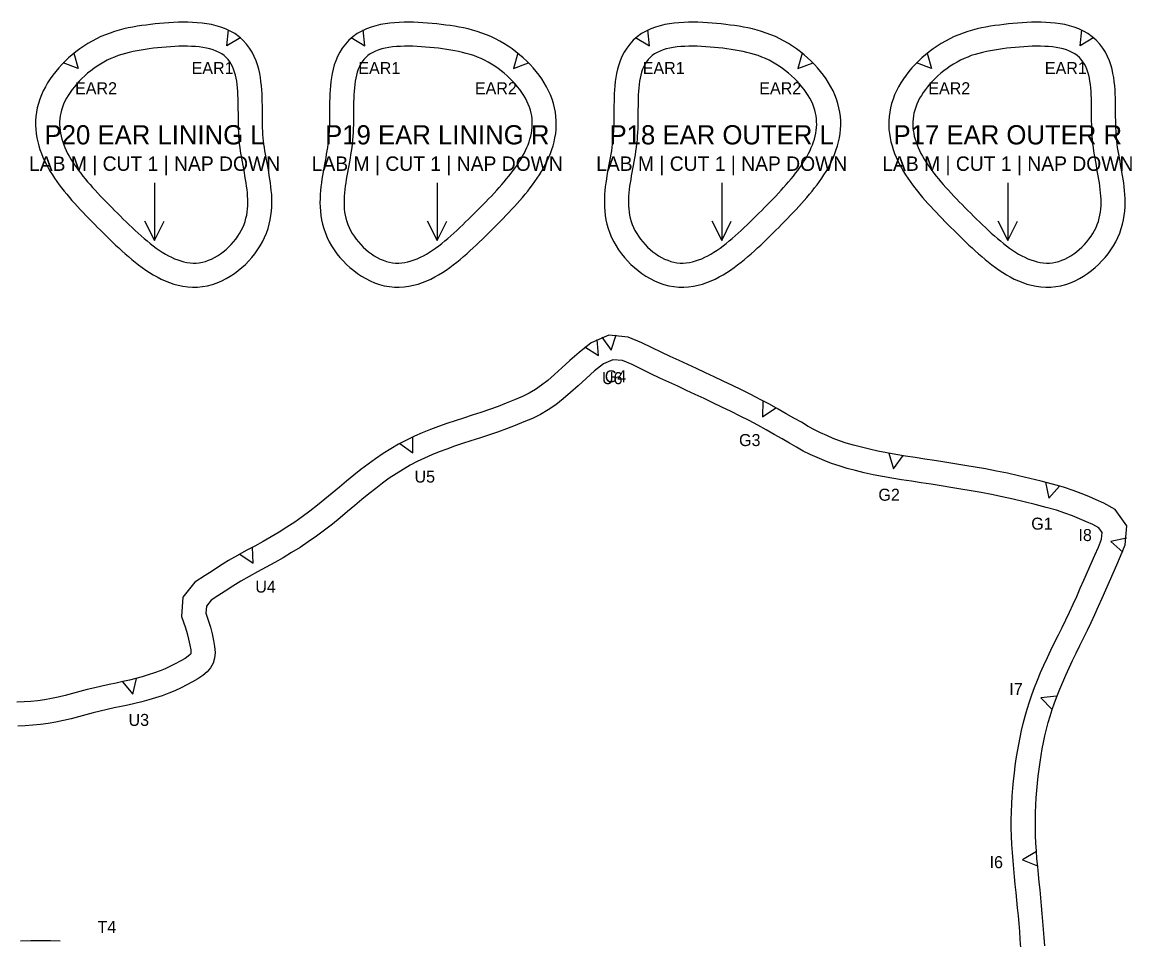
# Model space of a CAD drawing. Header units: millimetres. Extents: x 10 to 1500, y 0 to 660.
# Drawn here: x 940.2 to 1171, y 267.5 to 458.6 of the extents above; entities that cross this region are included whole.
import ezdxf
from ezdxf.enums import TextEntityAlignment as Align

# ---------------------------------------------------------------- set-up
doc = ezdxf.new("R2010")
doc.units = ezdxf.units.MM
for name, color, linetype in [('CUT', 1, 'Continuous'), ('LABEL', 7, 'Continuous'), ('NOTCH', 3, 'Continuous'), ('STITCH_REF', 8, 'Continuous')]:
    doc.layers.add(name, color=color, linetype=linetype)

msp = doc.modelspace()

# ---------------------------------------------------------------- linework, layer by layer
at = {"layer": 'CUT'}
for points in [[(984.41, 456.25), (983.46, 456.79), (982.5, 457.24), (981.52, 457.6), (980.55, 457.89), (979.57, 458.12), (978.6, 458.3), (977.61, 458.43), (976.63, 458.53), (975.65, 458.59), (974.66, 458.62), (973.67, 458.63), (972.69, 458.61), (971.7, 458.58), (970.73, 458.52), (969.76, 458.45), (968.79, 458.36), (967.85, 458.27), (966.91, 458.16), (965.99, 458.04), (965.07, 457.92), (964.14, 457.77), (963.2, 457.61), (962.27, 457.43), (961.33, 457.22), (960.38, 456.97), (959.43, 456.7), (958.48, 456.38), (957.53, 456.02), (956.58, 455.62), (955.65, 455.18), (954.75, 454.7), (953.87, 454.19), (953.01, 453.64), (952.18, 453.07), (951.38, 452.47), (950.61, 451.84), (949.86, 451.19), (949.14, 450.52), (948.45, 449.82), (947.79, 449.1), (947.17, 448.36), (946.57, 447.6), (946.02, 446.82), (945.5, 446.02), (945.02, 445.2), (944.58, 444.35), (944.19, 443.49), (943.86, 442.61), (943.57, 441.71), (943.34, 440.82), (943.17, 439.91), (943.05, 439.01), (942.99, 438.11), (942.98, 437.21), (943.02, 436.33), (943.11, 435.46), (943.25, 434.6), (943.43, 433.75), (943.65, 432.92), (943.9, 432.11), (944.19, 431.32), (944.51, 430.54), (944.85, 429.78), (945.23, 429.03), (945.62, 428.3), (946.04, 427.58), (946.48, 426.87), (946.94, 426.18), (947.41, 425.49), (947.9, 424.81), (948.41, 424.14), (948.93, 423.48), (949.46, 422.83), (950.01, 422.18), (950.56, 421.54), (951.13, 420.9), (951.7, 420.27), (952.28, 419.64), (952.87, 419.02), (953.47, 418.4), (954.07, 417.78), (954.67, 417.16), (955.28, 416.55), (955.89, 415.94), (956.5, 415.33), (957.11, 414.73), (957.73, 414.12), (958.35, 413.5), (958.99, 412.89), (959.63, 412.27), (960.29, 411.66), (960.95, 411.05), (961.62, 410.44), (962.31, 409.85), (963, 409.26), (963.71, 408.69), (964.43, 408.13), (965.16, 407.59), (965.91, 407.06), (966.67, 406.56), (967.46, 406.08), (968.26, 405.63), (969.09, 405.2), (969.95, 404.82), (970.83, 404.47), (971.73, 404.16), (972.67, 403.91), (973.64, 403.71), (974.63, 403.57), (975.64, 403.51), (976.67, 403.53), (977.72, 403.63), (978.76, 403.81), (979.79, 404.08), (980.77, 404.42), (981.72, 404.82), (982.63, 405.28), (983.5, 405.79), (984.34, 406.34), (985.14, 406.94), (985.9, 407.57), (986.63, 408.24), (987.32, 408.95), (987.98, 409.69), (988.6, 410.46), (989.18, 411.26), (989.71, 412.09), (990.2, 412.96), (990.64, 413.85), (991.03, 414.76), (991.35, 415.68), (991.61, 416.6), (991.81, 417.52), (991.96, 418.43), (992.07, 419.32), (992.13, 420.21), (992.15, 421.08), (992.14, 421.93), (992.1, 422.77), (992.03, 423.59), (991.95, 424.4), (991.85, 425.2), (991.73, 425.98), (991.61, 426.75), (991.48, 427.51), (991.34, 428.26), (991.21, 428.99), (991.08, 429.72), (990.94, 430.44), (990.82, 431.15), (990.7, 431.86), (990.59, 432.55), (990.5, 433.23), (990.41, 433.91), (990.34, 434.58), (990.29, 435.26), (990.25, 435.96), (990.22, 436.67), (990.2, 437.41), (990.18, 438.16), (990.17, 438.92), (990.17, 439.7), (990.16, 440.49), (990.16, 441.29), (990.14, 442.1), (990.12, 442.92), (990.09, 443.75), (990.04, 444.58), (989.98, 445.42), (989.88, 446.27), (989.77, 447.12), (989.61, 447.98), (989.41, 448.86), (989.17, 449.74), (988.86, 450.62), (988.49, 451.51), (988.04, 452.39), (987.49, 453.25), (986.86, 454.09), (986.13, 454.88), (985.31, 455.6), (984.41, 456.25)], [(1009.88, 456.25), (1008.98, 455.6), (1008.16, 454.88), (1007.43, 454.09), (1006.8, 453.25), (1006.26, 452.39), (1005.81, 451.51), (1005.43, 450.62), (1005.13, 449.74), (1004.88, 448.86), (1004.68, 447.98), (1004.53, 447.12), (1004.41, 446.27), (1004.32, 445.42), (1004.25, 444.58), (1004.2, 443.75), (1004.17, 442.92), (1004.15, 442.1), (1004.14, 441.29), (1004.13, 440.49), (1004.13, 439.7), (1004.12, 438.92), (1004.11, 438.16), (1004.1, 437.41), (1004.08, 436.67), (1004.05, 435.96), (1004, 435.26), (1003.95, 434.58), (1003.88, 433.91), (1003.8, 433.23), (1003.7, 432.55), (1003.59, 431.86), (1003.47, 431.15), (1003.35, 430.44), (1003.22, 429.72), (1003.09, 429), (1002.95, 428.26), (1002.82, 427.51), (1002.69, 426.75), (1002.56, 425.98), (1002.45, 425.2), (1002.35, 424.4), (1002.26, 423.59), (1002.2, 422.77), (1002.16, 421.93), (1002.15, 421.08), (1002.17, 420.21), (1002.23, 419.32), (1002.33, 418.43), (1002.48, 417.52), (1002.69, 416.6), (1002.95, 415.68), (1003.27, 414.76), (1003.65, 413.85), (1004.09, 412.96), (1004.58, 412.09), (1005.12, 411.26), (1005.69, 410.46), (1006.31, 409.69), (1006.97, 408.95), (1007.66, 408.24), (1008.39, 407.57), (1009.16, 406.94), (1009.96, 406.34), (1010.79, 405.79), (1011.67, 405.28), (1012.57, 404.82), (1013.52, 404.42), (1014.51, 404.08), (1015.53, 403.81), (1016.58, 403.63), (1017.62, 403.53), (1018.65, 403.51), (1019.67, 403.57), (1020.66, 403.71), (1021.62, 403.91), (1022.56, 404.16), (1023.47, 404.47), (1024.35, 404.82), (1025.2, 405.2), (1026.03, 405.63), (1026.84, 406.08), (1027.62, 406.56), (1028.39, 407.06), (1029.14, 407.59), (1029.87, 408.13), (1030.59, 408.69), (1031.29, 409.26), (1031.99, 409.85), (1032.67, 410.44), (1033.34, 411.05), (1034.01, 411.66), (1034.66, 412.27), (1035.3, 412.89), (1035.94, 413.5), (1036.57, 414.12), (1037.19, 414.73), (1037.8, 415.33), (1038.41, 415.94), (1039.02, 416.55), (1039.62, 417.16), (1040.23, 417.78), (1040.83, 418.4), (1041.42, 419.02), (1042.01, 419.64), (1042.59, 420.27), (1043.17, 420.9), (1043.73, 421.54), (1044.29, 422.18), (1044.83, 422.83), (1045.36, 423.48), (1045.88, 424.14), (1046.39, 424.81), (1046.88, 425.49), (1047.36, 426.18), (1047.81, 426.87), (1048.25, 427.58), (1048.67, 428.3), (1049.07, 429.03), (1049.44, 429.78), (1049.79, 430.54), (1050.1, 431.32), (1050.39, 432.11), (1050.65, 432.92), (1050.87, 433.75), (1051.04, 434.6), (1051.18, 435.46), (1051.27, 436.33), (1051.31, 437.21), (1051.3, 438.11), (1051.24, 439.01), (1051.13, 439.91), (1050.95, 440.82), (1050.72, 441.71), (1050.44, 442.61), (1050.1, 443.49), (1049.71, 444.35), (1049.27, 445.2), (1048.79, 446.02), (1048.28, 446.82), (1047.72, 447.6), (1047.13, 448.36), (1046.5, 449.1), (1045.85, 449.82), (1045.16, 450.52), (1044.44, 451.19), (1043.69, 451.84), (1042.91, 452.47), (1042.11, 453.07), (1041.28, 453.64), (1040.42, 454.19), (1039.54, 454.7), (1038.64, 455.18), (1037.71, 455.62), (1036.77, 456.02), (1035.82, 456.38), (1034.86, 456.7), (1033.91, 456.97), (1032.97, 457.22), (1032.03, 457.43), (1031.09, 457.61), (1030.16, 457.77), (1029.23, 457.92), (1028.3, 458.04), (1027.38, 458.16), (1026.45, 458.27), (1025.5, 458.36), (1024.54, 458.45), (1023.57, 458.52), (1022.59, 458.58), (1021.61, 458.61), (1020.62, 458.63), (1019.63, 458.62), (1018.65, 458.59), (1017.66, 458.53), (1016.68, 458.43), (1015.7, 458.3), (1014.72, 458.12), (1013.74, 457.89), (1012.77, 457.6), (1011.8, 457.24), (1010.83, 456.79), (1009.88, 456.25)], [(1069.05, 456.25), (1068.15, 455.6), (1067.33, 454.88), (1066.6, 454.09), (1065.97, 453.25), (1065.43, 452.39), (1064.97, 451.51), (1064.6, 450.62), (1064.29, 449.74), (1064.05, 448.86), (1063.85, 447.98), (1063.7, 447.12), (1063.58, 446.27), (1063.49, 445.42), (1063.42, 444.58), (1063.37, 443.75), (1063.34, 442.92), (1063.32, 442.1), (1063.31, 441.29), (1063.3, 440.49), (1063.29, 439.7), (1063.29, 438.92), (1063.28, 438.16), (1063.26, 437.41), (1063.24, 436.67), (1063.21, 435.96), (1063.17, 435.26), (1063.12, 434.58), (1063.05, 433.91), (1062.96, 433.23), (1062.87, 432.55), (1062.76, 431.86), (1062.64, 431.15), (1062.52, 430.44), (1062.39, 429.72), (1062.25, 429), (1062.12, 428.26), (1061.98, 427.51), (1061.85, 426.75), (1061.73, 425.98), (1061.62, 425.2), (1061.51, 424.4), (1061.43, 423.59), (1061.37, 422.77), (1061.33, 421.93), (1061.31, 421.08), (1061.34, 420.21), (1061.4, 419.32), (1061.5, 418.43), (1061.65, 417.52), (1061.85, 416.6), (1062.11, 415.68), (1062.43, 414.76), (1062.82, 413.85), (1063.26, 412.96), (1063.75, 412.09), (1064.28, 411.26), (1064.86, 410.46), (1065.48, 409.69), (1066.14, 408.95), (1066.83, 408.24), (1067.56, 407.57), (1068.33, 406.94), (1069.13, 406.34), (1069.96, 405.79), (1070.83, 405.28), (1071.74, 404.82), (1072.69, 404.42), (1073.68, 404.08), (1074.7, 403.81), (1075.74, 403.63), (1076.79, 403.53), (1077.82, 403.51), (1078.83, 403.57), (1079.83, 403.71), (1080.79, 403.91), (1081.73, 404.16), (1082.64, 404.47), (1083.51, 404.82), (1084.37, 405.2), (1085.2, 405.63), (1086, 406.08), (1086.79, 406.56), (1087.55, 407.06), (1088.3, 407.59), (1089.04, 408.13), (1089.75, 408.69), (1090.46, 409.26), (1091.15, 409.85), (1091.84, 410.44), (1092.51, 411.05), (1093.17, 411.66), (1093.83, 412.27), (1094.47, 412.89), (1095.11, 413.5), (1095.73, 414.12), (1096.35, 414.73), (1096.96, 415.33), (1097.58, 415.94), (1098.18, 416.55), (1098.79, 417.16), (1099.4, 417.78), (1099.99, 418.4), (1100.59, 419.02), (1101.18, 419.64), (1101.76, 420.27), (1102.33, 420.9), (1102.9, 421.54), (1103.45, 422.18), (1104, 422.83), (1104.53, 423.48), (1105.05, 424.14), (1105.56, 424.81), (1106.05, 425.49), (1106.52, 426.18), (1106.98, 426.87), (1107.42, 427.58), (1107.84, 428.3), (1108.23, 429.03), (1108.61, 429.78), (1108.95, 430.54), (1109.27, 431.32), (1109.56, 432.11), (1109.81, 432.92), (1110.03, 433.75), (1110.21, 434.6), (1110.35, 435.46), (1110.44, 436.33), (1110.48, 437.21), (1110.47, 438.11), (1110.41, 439.01), (1110.29, 439.91), (1110.12, 440.82), (1109.89, 441.71), (1109.61, 442.61), (1109.27, 443.49), (1108.88, 444.35), (1108.44, 445.2), (1107.96, 446.02), (1107.44, 446.82), (1106.89, 447.6), (1106.29, 448.36), (1105.67, 449.1), (1105.01, 449.82), (1104.32, 450.52), (1103.6, 451.19), (1102.86, 451.84), (1102.08, 452.47), (1101.28, 453.07), (1100.45, 453.64), (1099.59, 454.19), (1098.71, 454.7), (1097.81, 455.18), (1096.88, 455.62), (1095.93, 456.02), (1094.98, 456.38), (1094.03, 456.7), (1093.08, 456.97), (1092.14, 457.22), (1091.19, 457.43), (1090.26, 457.61), (1089.32, 457.77), (1088.4, 457.92), (1087.47, 458.04), (1086.55, 458.16), (1085.61, 458.27), (1084.67, 458.36), (1083.71, 458.45), (1082.74, 458.52), (1081.76, 458.58), (1080.77, 458.61), (1079.79, 458.63), (1078.8, 458.62), (1077.81, 458.59), (1076.83, 458.53), (1075.85, 458.43), (1074.87, 458.3), (1073.89, 458.12), (1072.91, 457.89), (1071.94, 457.6), (1070.96, 457.24), (1070, 456.79), (1069.05, 456.25)], [(1161.91, 456.25), (1160.96, 456.79), (1160, 457.24), (1159.02, 457.6), (1158.05, 457.89), (1157.07, 458.12), (1156.1, 458.3), (1155.11, 458.43), (1154.13, 458.53), (1153.15, 458.59), (1152.16, 458.62), (1151.17, 458.63), (1150.19, 458.61), (1149.2, 458.58), (1148.23, 458.52), (1147.26, 458.45), (1146.29, 458.36), (1145.35, 458.27), (1144.41, 458.16), (1143.49, 458.04), (1142.57, 457.92), (1141.64, 457.77), (1140.7, 457.61), (1139.77, 457.43), (1138.83, 457.22), (1137.88, 456.97), (1136.93, 456.7), (1135.98, 456.38), (1135.03, 456.02), (1134.08, 455.62), (1133.15, 455.18), (1132.25, 454.7), (1131.37, 454.19), (1130.51, 453.64), (1129.68, 453.07), (1128.88, 452.47), (1128.11, 451.84), (1127.36, 451.19), (1126.64, 450.52), (1125.95, 449.82), (1125.29, 449.1), (1124.67, 448.36), (1124.07, 447.6), (1123.52, 446.82), (1123, 446.02), (1122.52, 445.2), (1122.08, 444.35), (1121.69, 443.49), (1121.36, 442.61), (1121.07, 441.71), (1120.84, 440.82), (1120.67, 439.91), (1120.55, 439.01), (1120.49, 438.11), (1120.48, 437.21), (1120.52, 436.33), (1120.61, 435.46), (1120.75, 434.6), (1120.93, 433.75), (1121.15, 432.92), (1121.4, 432.11), (1121.69, 431.32), (1122.01, 430.54), (1122.35, 429.78), (1122.73, 429.03), (1123.12, 428.3), (1123.54, 427.58), (1123.98, 426.87), (1124.44, 426.18), (1124.91, 425.49), (1125.4, 424.81), (1125.91, 424.14), (1126.43, 423.48), (1126.96, 422.83), (1127.51, 422.18), (1128.06, 421.54), (1128.63, 420.9), (1129.2, 420.27), (1129.78, 419.64), (1130.37, 419.02), (1130.97, 418.4), (1131.57, 417.78), (1132.17, 417.16), (1132.78, 416.55), (1133.39, 415.94), (1134, 415.33), (1134.61, 414.73), (1135.23, 414.12), (1135.85, 413.5), (1136.49, 412.89), (1137.13, 412.27), (1137.79, 411.66), (1138.45, 411.05), (1139.12, 410.44), (1139.81, 409.85), (1140.5, 409.26), (1141.21, 408.69), (1141.93, 408.13), (1142.66, 407.59), (1143.41, 407.06), (1144.17, 406.56), (1144.96, 406.08), (1145.76, 405.63), (1146.59, 405.2), (1147.45, 404.82), (1148.33, 404.47), (1149.23, 404.16), (1150.17, 403.91), (1151.14, 403.71), (1152.13, 403.57), (1153.14, 403.51), (1154.17, 403.53), (1155.22, 403.63), (1156.26, 403.81), (1157.29, 404.08), (1158.27, 404.42), (1159.22, 404.82), (1160.13, 405.28), (1161, 405.79), (1161.84, 406.34), (1162.64, 406.94), (1163.4, 407.57), (1164.13, 408.24), (1164.82, 408.95), (1165.48, 409.69), (1166.1, 410.46), (1166.68, 411.26), (1167.21, 412.09), (1167.7, 412.96), (1168.14, 413.85), (1168.53, 414.76), (1168.85, 415.68), (1169.11, 416.6), (1169.31, 417.52), (1169.46, 418.43), (1169.57, 419.32), (1169.63, 420.21), (1169.65, 421.08), (1169.64, 421.93), (1169.6, 422.77), (1169.53, 423.59), (1169.45, 424.4), (1169.35, 425.2), (1169.23, 425.98), (1169.11, 426.75), (1168.98, 427.51), (1168.84, 428.26), (1168.71, 428.99), (1168.58, 429.72), (1168.44, 430.44), (1168.32, 431.15), (1168.2, 431.86), (1168.09, 432.55), (1168, 433.23), (1167.91, 433.91), (1167.84, 434.58), (1167.79, 435.26), (1167.75, 435.96), (1167.72, 436.67), (1167.7, 437.41), (1167.68, 438.16), (1167.67, 438.92), (1167.67, 439.7), (1167.66, 440.49), (1167.66, 441.29), (1167.64, 442.1), (1167.62, 442.92), (1167.59, 443.75), (1167.54, 444.58), (1167.48, 445.42), (1167.38, 446.27), (1167.27, 447.12), (1167.11, 447.98), (1166.92, 448.86), (1166.67, 449.74), (1166.36, 450.62), (1165.99, 451.51), (1165.54, 452.39), (1164.99, 453.25), (1164.36, 454.09), (1163.63, 454.88), (1162.81, 455.6), (1161.91, 456.25)]]:
    msp.add_lwpolyline(points, close=True, dxfattribs=at)
msp.add_lwpolyline([(1152.96, 266.5), (1152.83, 268.17), (1152.69, 269.85), (1152.55, 271.51), (1152.41, 273.17), (1152.26, 274.81), (1152.11, 276.45), (1151.94, 278.09), (1151.78, 279.71), (1151.61, 281.33), (1151.45, 282.96), (1151.31, 284.58), (1151.19, 286.21), (1151.08, 287.82), (1151.01, 289.43), (1150.97, 291.02), (1150.97, 292.61), (1151, 294.18), (1151.06, 295.75), (1151.15, 297.29), (1151.27, 298.81), (1151.41, 300.31), (1151.58, 301.78), (1151.76, 303.23), (1151.96, 304.65), (1152.18, 306.05), (1152.42, 307.44), (1152.68, 308.8), (1152.97, 310.16), (1153.3, 311.52), (1153.66, 312.9), (1154.05, 314.27), (1154.48, 315.65), (1154.96, 317.03), (1155.48, 318.45), (1156.05, 319.88), (1156.66, 321.34), (1157.31, 322.81), (1158, 324.32), (1158.72, 325.84), (1159.47, 327.37), (1160.23, 328.93), (1161.01, 330.51), (1161.8, 332.13), (1162.58, 333.77), (1163.36, 335.43), (1164.13, 337.12), (1164.89, 338.82), (1165.64, 340.54), (1166.4, 342.26), (1167.15, 343.98), (1167.91, 345.7), (1168.71, 347.52), (1169.63, 349.92), (1170.01, 353.88), (1167.55, 357.24), (1165.2, 358.56), (1163.59, 359.29), (1162.08, 359.93), (1160.51, 360.56), (1158.81, 361.21), (1156.82, 361.87), (1154.54, 362.51), (1152.16, 363.12), (1149.79, 363.7), (1147.45, 364.26), (1145.14, 364.77), (1142.86, 365.25), (1140.62, 365.68), (1138.45, 366.06), (1136.33, 366.42), (1134.23, 366.78), (1132.12, 367.12), (1130.02, 367.44), (1127.97, 367.74), (1125.95, 368.06), (1123.94, 368.37), (1121.97, 368.7), (1120.06, 369.03), (1118.23, 369.39), (1116.48, 369.77), (1114.79, 370.18), (1113.16, 370.62), (1111.63, 371.07), (1110.23, 371.53), (1108.9, 372.04), (1107.56, 372.61), (1106.25, 373.21), (1105.02, 373.83), (1103.73, 374.54), (1102.29, 375.39), (1100.74, 376.27), (1099.14, 377.18), (1097.44, 378.15), (1095.63, 379.15), (1093.74, 380.16), (1091.81, 381.15), (1089.86, 382.12), (1087.94, 383.05), (1086.04, 383.95), (1084.17, 384.83), (1082.34, 385.69), (1080.51, 386.55), (1078.68, 387.41), (1076.84, 388.26), (1074.99, 389.11), (1073.14, 389.98), (1071.22, 390.91), (1069.11, 391.94), (1066.29, 393.11), (1062.27, 393.51), (1058.55, 391.89), (1056.06, 389.93), (1054.16, 388.24), (1052.48, 386.7), (1050.94, 385.31), (1049.54, 384.1), (1048.24, 383.09), (1046.95, 382.2), (1045.65, 381.43), (1044.26, 380.76), (1042.64, 380.07), (1040.91, 379.35), (1039.2, 378.69), (1037.44, 378.07), (1035.62, 377.46), (1033.8, 376.86), (1032, 376.28), (1030.24, 375.71), (1028.51, 375.13), (1026.81, 374.53), (1025.12, 373.89), (1023.44, 373.21), (1021.78, 372.48), (1020.12, 371.68), (1018.49, 370.82), (1016.87, 369.89), (1015.26, 368.9), (1013.67, 367.82), (1012.14, 366.7), (1010.66, 365.57), (1009.16, 364.38), (1007.67, 363.13), (1006.2, 361.89), (1004.71, 360.65), (1003.17, 359.39), (1001.62, 358.14), (1000.05, 356.92), (998.47, 355.75), (996.89, 354.63), (995.28, 353.57), (993.64, 352.54), (991.98, 351.54), (990.3, 350.57), (988.59, 349.64), (986.82, 348.69), (984.98, 347.7), (983.09, 346.63), (981.28, 345.49), (979.72, 344.44), (978.24, 343.52), (976.09, 342.13), (973.62, 339.03), (973.37, 334.97), (974.17, 332.61), (974.55, 331.45), (974.82, 330.28), (975.09, 329.04), (975.26, 328.08), (975.31, 327.52), (975.29, 327.28), (975.26, 327.21), (975.25, 327.19), (975.13, 327.05), (974.75, 326.73), (974.08, 326.27), (973.19, 325.76), (972.16, 325.21), (971.02, 324.64), (969.92, 324.1), (968.87, 323.66), (967.7, 323.24), (966.44, 322.82), (965.17, 322.43), (963.86, 322.08), (962.5, 321.74), (961.12, 321.43), (959.74, 321.14), (958.28, 320.84), (956.78, 320.5), (955.28, 320.15), (953.74, 319.77), (952.19, 319.37), (950.66, 318.96), (949.17, 318.57), (947.71, 318.21), (946.28, 317.91), (944.86, 317.66), (943.45, 317.47), (942.02, 317.33), (940.58, 317.25), (939.11, 317.19)], dxfattribs=at)
at = {"layer": 'LABEL'}
for points in [[(967.74, 425.2), (967.74, 413.2), (965.74, 417.2), (967.74, 413.2), (969.74, 417.2)], [(1026.55, 425.2), (1026.55, 413.2), (1024.55, 417.2), (1026.55, 413.2), (1028.55, 417.2)], [(1085.72, 425.2), (1085.72, 413.2), (1083.72, 417.2), (1085.72, 413.2), (1087.72, 417.2)], [(1145.24, 425.2), (1145.24, 413.2), (1143.24, 417.2), (1145.24, 413.2), (1147.24, 417.2)]]:
    msp.add_lwpolyline(points, dxfattribs=at)
at = {"layer": 'NOTCH'}
for points in [[(985.66, 455.43), (982.78, 453.72), (983.14, 457.05)], [(1008.63, 455.43), (1011.51, 453.72), (1011.15, 457.05)], [(1067.8, 455.43), (1070.68, 453.72), (1070.32, 457.05)], [(1163.16, 455.43), (1160.28, 453.72), (1160.64, 457.05)], [(950.97, 452.2), (951.87, 448.97), (948.75, 450.18)], [(1043.32, 452.2), (1042.42, 448.97), (1045.55, 450.18)], [(1102.49, 452.2), (1101.59, 448.97), (1104.72, 450.18)], [(1128.47, 452.2), (1129.37, 448.97), (1126.25, 450.18)], [(1057.25, 391.06), (1060.09, 389.28), (1059.82, 392.62)], [(1060.78, 393.1), (1062.75, 390.38), (1063.74, 393.58)], [(1094.31, 379.87), (1094.2, 376.52), (1096.95, 378.43)], [(1018.78, 371), (1021.48, 369), (1021.46, 372.36)], [(1120.49, 368.95), (1121.47, 365.74), (1123.45, 368.45)], [(1153.09, 362.9), (1153.76, 359.61), (1155.99, 362.12)], [(1169.94, 351.3), (1166.66, 350.58), (1169.2, 348.39)], [(985.49, 347.98), (988.23, 346.05), (988.14, 349.4)], [(961.04, 321.4), (963.19, 318.83), (963.96, 322.09)], [(1155.46, 318.44), (1152.13, 318.04), (1154.45, 315.62)], [(1151.19, 286.08), (1148.32, 284.33), (1151.43, 283.09)]]:
    msp.add_lwpolyline(points, dxfattribs=at)
at = {"layer": 'STITCH_REF'}
for points in [[(981.7, 452.04), (981.16, 452.35), (980.57, 452.62), (979.94, 452.86), (979.26, 453.06), (978.55, 453.22), (977.81, 453.36), (977.03, 453.47), (976.23, 453.54), (975.41, 453.6), (974.56, 453.62), (973.7, 453.63), (972.82, 453.61), (971.94, 453.58), (971.05, 453.53), (970.16, 453.46), (969.27, 453.39), (968.38, 453.3), (967.51, 453.2), (966.64, 453.09), (965.79, 452.97), (964.94, 452.84), (964.12, 452.7), (963.3, 452.54), (962.49, 452.35), (961.7, 452.15), (960.92, 451.92), (960.15, 451.67), (959.39, 451.38), (958.64, 451.06), (957.9, 450.71), (957.18, 450.33), (956.47, 449.91), (955.78, 449.47), (955.1, 449.01), (954.45, 448.52), (953.82, 448.01), (953.21, 447.48), (952.63, 446.93), (952.07, 446.37), (951.55, 445.8), (951.05, 445.21), (950.59, 444.61), (950.16, 444.01), (949.76, 443.4), (949.4, 442.79), (949.09, 442.17), (948.81, 441.56), (948.57, 440.95), (948.38, 440.34), (948.22, 439.73), (948.11, 439.12), (948.03, 438.51), (947.99, 437.91), (947.98, 437.31), (948.01, 436.71), (948.07, 436.11), (948.17, 435.51), (948.29, 434.91), (948.45, 434.31), (948.64, 433.72), (948.85, 433.12), (949.1, 432.53), (949.37, 431.93), (949.66, 431.34), (949.98, 430.75), (950.33, 430.16), (950.7, 429.56), (951.08, 428.97), (951.49, 428.38), (951.92, 427.79), (952.37, 427.2), (952.83, 426.61), (953.32, 426.02), (953.81, 425.42), (954.32, 424.83), (954.85, 424.24), (955.39, 423.65), (955.94, 423.06), (956.5, 422.46), (957.06, 421.87), (957.64, 421.27), (958.23, 420.68), (958.82, 420.08), (959.42, 419.48), (960.02, 418.88), (960.62, 418.28), (961.23, 417.68), (961.84, 417.08), (962.46, 416.49), (963.07, 415.9), (963.69, 415.32), (964.31, 414.75), (964.94, 414.19), (965.56, 413.64), (966.19, 413.11), (966.82, 412.6), (967.45, 412.11), (968.08, 411.64), (968.72, 411.2), (969.35, 410.78), (969.99, 410.39), (970.63, 410.03), (971.26, 409.71), (971.9, 409.42), (972.55, 409.16), (973.19, 408.95), (973.83, 408.77), (974.47, 408.64), (975.12, 408.55), (975.76, 408.51), (976.4, 408.52), (977.05, 408.58), (977.69, 408.7), (978.34, 408.87), (978.98, 409.09), (979.61, 409.36), (980.24, 409.67), (980.86, 410.03), (981.46, 410.43), (982.04, 410.87), (982.61, 411.34), (983.15, 411.84), (983.67, 412.37), (984.16, 412.92), (984.62, 413.49), (985.05, 414.08), (985.43, 414.68), (985.78, 415.3), (986.09, 415.92), (986.36, 416.55), (986.58, 417.19), (986.76, 417.83), (986.9, 418.47), (987.01, 419.12), (987.08, 419.78), (987.13, 420.44), (987.15, 421.11), (987.14, 421.78), (987.1, 422.46), (987.05, 423.14), (986.98, 423.83), (986.89, 424.52), (986.79, 425.23), (986.68, 425.93), (986.55, 426.65), (986.42, 427.37), (986.29, 428.09), (986.16, 428.82), (986.02, 429.56), (985.89, 430.31), (985.77, 431.06), (985.65, 431.81), (985.54, 432.58), (985.44, 433.35), (985.36, 434.13), (985.3, 434.91), (985.25, 435.7), (985.22, 436.49), (985.2, 437.29), (985.18, 438.08), (985.17, 438.88), (985.17, 439.67), (985.16, 440.45), (985.16, 441.23), (985.14, 442), (985.12, 442.76), (985.09, 443.51), (985.05, 444.24), (985, 444.96), (984.92, 445.66), (984.83, 446.34), (984.71, 447), (984.57, 447.63), (984.39, 448.24), (984.19, 448.83), (983.96, 449.39), (983.69, 449.91), (983.38, 450.41), (983.02, 450.87), (982.63, 451.3), (982.19, 451.69), (981.7, 452.04)], [(1012.59, 452.04), (1012.1, 451.69), (1011.66, 451.3), (1011.27, 450.87), (1010.92, 450.41), (1010.61, 449.91), (1010.34, 449.39), (1010.1, 448.83), (1009.9, 448.24), (1009.73, 447.63), (1009.59, 447), (1009.47, 446.34), (1009.37, 445.66), (1009.3, 444.96), (1009.24, 444.24), (1009.2, 443.51), (1009.17, 442.76), (1009.15, 442), (1009.14, 441.23), (1009.13, 440.45), (1009.13, 439.67), (1009.12, 438.88), (1009.11, 438.08), (1009.1, 437.29), (1009.07, 436.49), (1009.04, 435.7), (1008.99, 434.91), (1008.93, 434.13), (1008.85, 433.35), (1008.75, 432.58), (1008.65, 431.81), (1008.53, 431.06), (1008.4, 430.31), (1008.27, 429.56), (1008.14, 428.82), (1008, 428.09), (1007.87, 427.37), (1007.74, 426.65), (1007.62, 425.93), (1007.51, 425.23), (1007.4, 424.52), (1007.31, 423.83), (1007.24, 423.14), (1007.19, 422.46), (1007.16, 421.78), (1007.15, 421.11), (1007.16, 420.44), (1007.21, 419.78), (1007.28, 419.12), (1007.39, 418.47), (1007.54, 417.83), (1007.72, 417.19), (1007.94, 416.55), (1008.2, 415.92), (1008.51, 415.3), (1008.86, 414.68), (1009.25, 414.08), (1009.67, 413.49), (1010.13, 412.92), (1010.62, 412.37), (1011.14, 411.84), (1011.69, 411.34), (1012.25, 410.87), (1012.84, 410.43), (1013.44, 410.03), (1014.05, 409.67), (1014.68, 409.36), (1015.32, 409.09), (1015.96, 408.87), (1016.6, 408.7), (1017.25, 408.58), (1017.89, 408.52), (1018.53, 408.51), (1019.18, 408.55), (1019.82, 408.64), (1020.46, 408.77), (1021.11, 408.95), (1021.75, 409.16), (1022.39, 409.42), (1023.03, 409.71), (1023.67, 410.03), (1024.31, 410.39), (1024.94, 410.78), (1025.58, 411.2), (1026.21, 411.64), (1026.85, 412.11), (1027.48, 412.6), (1028.11, 413.11), (1028.73, 413.64), (1029.36, 414.19), (1029.98, 414.75), (1030.6, 415.32), (1031.22, 415.9), (1031.84, 416.49), (1032.45, 417.08), (1033.06, 417.68), (1033.67, 418.28), (1034.27, 418.88), (1034.88, 419.48), (1035.47, 420.08), (1036.07, 420.68), (1036.65, 421.27), (1037.23, 421.87), (1037.8, 422.46), (1038.36, 423.06), (1038.91, 423.65), (1039.45, 424.24), (1039.97, 424.83), (1040.48, 425.42), (1040.98, 426.02), (1041.46, 426.61), (1041.93, 427.2), (1042.37, 427.79), (1042.8, 428.38), (1043.21, 428.97), (1043.6, 429.56), (1043.97, 430.16), (1044.31, 430.75), (1044.63, 431.34), (1044.93, 431.93), (1045.2, 432.53), (1045.44, 433.12), (1045.66, 433.72), (1045.84, 434.31), (1046, 434.91), (1046.13, 435.51), (1046.22, 436.11), (1046.28, 436.71), (1046.31, 437.31), (1046.31, 437.91), (1046.26, 438.51), (1046.19, 439.12), (1046.07, 439.73), (1045.91, 440.34), (1045.72, 440.95), (1045.48, 441.56), (1045.21, 442.17), (1044.89, 442.79), (1044.53, 443.4), (1044.14, 444.01), (1043.71, 444.61), (1043.24, 445.21), (1042.75, 445.8), (1042.22, 446.37), (1041.67, 446.93), (1041.08, 447.48), (1040.48, 448.01), (1039.84, 448.52), (1039.19, 449.01), (1038.52, 449.47), (1037.82, 449.91), (1037.12, 450.33), (1036.39, 450.71), (1035.66, 451.06), (1034.91, 451.38), (1034.15, 451.67), (1033.38, 451.92), (1032.59, 452.15), (1031.8, 452.35), (1030.99, 452.54), (1030.18, 452.7), (1029.35, 452.84), (1028.51, 452.97), (1027.65, 453.09), (1026.79, 453.2), (1025.91, 453.3), (1025.03, 453.39), (1024.13, 453.46), (1023.24, 453.53), (1022.35, 453.58), (1021.47, 453.61), (1020.6, 453.63), (1019.73, 453.62), (1018.89, 453.6), (1018.06, 453.54), (1017.26, 453.47), (1016.49, 453.36), (1015.74, 453.22), (1015.03, 453.06), (1014.36, 452.86), (1013.72, 452.62), (1013.13, 452.35), (1012.59, 452.04)], [(1071.76, 452.04), (1071.27, 451.69), (1070.83, 451.3), (1070.44, 450.87), (1070.09, 450.41), (1069.78, 449.91), (1069.5, 449.39), (1069.27, 448.83), (1069.07, 448.24), (1068.9, 447.63), (1068.75, 447), (1068.63, 446.34), (1068.54, 445.66), (1068.46, 444.96), (1068.41, 444.24), (1068.37, 443.51), (1068.34, 442.76), (1068.32, 442), (1068.31, 441.23), (1068.3, 440.45), (1068.29, 439.67), (1068.29, 438.88), (1068.28, 438.08), (1068.26, 437.29), (1068.24, 436.49), (1068.21, 435.7), (1068.16, 434.91), (1068.1, 434.13), (1068.02, 433.35), (1067.92, 432.58), (1067.81, 431.81), (1067.7, 431.06), (1067.57, 430.31), (1067.44, 429.56), (1067.3, 428.82), (1067.17, 428.09), (1067.04, 427.37), (1066.91, 426.65), (1066.79, 425.93), (1066.67, 425.23), (1066.57, 424.52), (1066.48, 423.83), (1066.41, 423.14), (1066.36, 422.46), (1066.32, 421.78), (1066.31, 421.11), (1066.33, 420.44), (1066.38, 419.78), (1066.45, 419.12), (1066.56, 418.47), (1066.7, 417.83), (1066.88, 417.19), (1067.1, 416.55), (1067.37, 415.92), (1067.68, 415.3), (1068.03, 414.68), (1068.42, 414.08), (1068.84, 413.49), (1069.3, 412.92), (1069.79, 412.37), (1070.31, 411.84), (1070.85, 411.34), (1071.42, 410.87), (1072, 410.43), (1072.6, 410.03), (1073.22, 409.67), (1073.85, 409.36), (1074.48, 409.09), (1075.12, 408.87), (1075.77, 408.7), (1076.41, 408.58), (1077.06, 408.52), (1077.7, 408.51), (1078.34, 408.55), (1078.99, 408.64), (1079.63, 408.77), (1080.27, 408.95), (1080.92, 409.16), (1081.56, 409.42), (1082.2, 409.71), (1082.84, 410.03), (1083.47, 410.39), (1084.11, 410.78), (1084.75, 411.2), (1085.38, 411.64), (1086.01, 412.11), (1086.64, 412.6), (1087.27, 413.11), (1087.9, 413.64), (1088.52, 414.19), (1089.15, 414.75), (1089.77, 415.32), (1090.39, 415.9), (1091, 416.49), (1091.62, 417.08), (1092.23, 417.68), (1092.84, 418.28), (1093.44, 418.88), (1094.04, 419.48), (1094.64, 420.08), (1095.23, 420.68), (1095.82, 421.27), (1096.4, 421.87), (1096.97, 422.46), (1097.53, 423.06), (1098.07, 423.65), (1098.61, 424.24), (1099.14, 424.83), (1099.65, 425.42), (1100.15, 426.02), (1100.63, 426.61), (1101.09, 427.2), (1101.54, 427.79), (1101.97, 428.38), (1102.38, 428.97), (1102.77, 429.56), (1103.13, 430.16), (1103.48, 430.75), (1103.8, 431.34), (1104.09, 431.93), (1104.36, 432.53), (1104.61, 433.12), (1104.82, 433.72), (1105.01, 434.31), (1105.17, 434.91), (1105.29, 435.51), (1105.39, 436.11), (1105.45, 436.71), (1105.48, 437.31), (1105.47, 437.91), (1105.43, 438.51), (1105.35, 439.12), (1105.24, 439.73), (1105.08, 440.34), (1104.89, 440.95), (1104.65, 441.56), (1104.37, 442.17), (1104.06, 442.79), (1103.7, 443.4), (1103.3, 444.01), (1102.87, 444.61), (1102.41, 445.21), (1101.91, 445.8), (1101.39, 446.37), (1100.83, 446.93), (1100.25, 447.48), (1099.64, 448.01), (1099.01, 448.52), (1098.36, 449.01), (1097.68, 449.47), (1096.99, 449.91), (1096.28, 450.33), (1095.56, 450.71), (1094.82, 451.06), (1094.07, 451.38), (1093.31, 451.67), (1092.54, 451.92), (1091.76, 452.15), (1090.97, 452.35), (1090.16, 452.54), (1089.34, 452.7), (1088.52, 452.84), (1087.67, 452.97), (1086.82, 453.09), (1085.96, 453.2), (1085.08, 453.3), (1084.19, 453.39), (1083.3, 453.46), (1082.41, 453.53), (1081.52, 453.58), (1080.64, 453.61), (1079.76, 453.63), (1078.9, 453.62), (1078.05, 453.6), (1077.23, 453.54), (1076.43, 453.47), (1075.65, 453.36), (1074.91, 453.22), (1074.2, 453.06), (1073.52, 452.86), (1072.89, 452.62), (1072.3, 452.35), (1071.76, 452.04)], [(1159.2, 452.04), (1158.66, 452.35), (1158.07, 452.62), (1157.44, 452.86), (1156.76, 453.06), (1156.05, 453.22), (1155.31, 453.36), (1154.53, 453.47), (1153.73, 453.54), (1152.91, 453.6), (1152.06, 453.62), (1151.2, 453.63), (1150.32, 453.61), (1149.44, 453.58), (1148.55, 453.53), (1147.66, 453.46), (1146.77, 453.39), (1145.88, 453.3), (1145.01, 453.2), (1144.14, 453.09), (1143.29, 452.97), (1142.45, 452.84), (1141.62, 452.7), (1140.8, 452.54), (1139.99, 452.35), (1139.2, 452.15), (1138.42, 451.92), (1137.65, 451.67), (1136.89, 451.38), (1136.14, 451.06), (1135.4, 450.71), (1134.68, 450.33), (1133.97, 449.91), (1133.28, 449.47), (1132.6, 449.01), (1131.95, 448.52), (1131.32, 448.01), (1130.71, 447.48), (1130.13, 446.93), (1129.57, 446.37), (1129.05, 445.8), (1128.55, 445.21), (1128.09, 444.61), (1127.66, 444.01), (1127.26, 443.4), (1126.9, 442.79), (1126.59, 442.17), (1126.31, 441.56), (1126.07, 440.95), (1125.88, 440.34), (1125.72, 439.73), (1125.61, 439.12), (1125.53, 438.51), (1125.49, 437.91), (1125.48, 437.31), (1125.51, 436.71), (1125.57, 436.11), (1125.67, 435.51), (1125.79, 434.91), (1125.95, 434.31), (1126.14, 433.72), (1126.36, 433.12), (1126.6, 432.53), (1126.87, 431.93), (1127.16, 431.34), (1127.48, 430.75), (1127.83, 430.16), (1128.2, 429.56), (1128.58, 428.97), (1128.99, 428.38), (1129.42, 427.79), (1129.87, 427.2), (1130.33, 426.61), (1130.82, 426.02), (1131.31, 425.42), (1131.82, 424.83), (1132.35, 424.24), (1132.89, 423.65), (1133.44, 423.06), (1134, 422.46), (1134.57, 421.87), (1135.14, 421.27), (1135.73, 420.68), (1136.32, 420.08), (1136.92, 419.48), (1137.52, 418.88), (1138.12, 418.28), (1138.73, 417.68), (1139.34, 417.08), (1139.96, 416.49), (1140.57, 415.9), (1141.19, 415.32), (1141.81, 414.75), (1142.44, 414.19), (1143.06, 413.64), (1143.69, 413.11), (1144.32, 412.6), (1144.95, 412.11), (1145.58, 411.64), (1146.22, 411.2), (1146.85, 410.78), (1147.49, 410.39), (1148.13, 410.03), (1148.76, 409.71), (1149.4, 409.42), (1150.05, 409.16), (1150.69, 408.95), (1151.33, 408.77), (1151.97, 408.64), (1152.62, 408.55), (1153.26, 408.51), (1153.9, 408.52), (1154.55, 408.58), (1155.19, 408.7), (1155.84, 408.87), (1156.48, 409.09), (1157.11, 409.36), (1157.74, 409.67), (1158.36, 410.03), (1158.96, 410.43), (1159.54, 410.87), (1160.11, 411.34), (1160.65, 411.84), (1161.17, 412.37), (1161.66, 412.92), (1162.12, 413.49), (1162.55, 414.08), (1162.93, 414.68), (1163.28, 415.3), (1163.59, 415.92), (1163.86, 416.55), (1164.08, 417.19), (1164.26, 417.83), (1164.4, 418.47), (1164.51, 419.12), (1164.59, 419.78), (1164.63, 420.44), (1164.65, 421.11), (1164.64, 421.78), (1164.6, 422.46), (1164.55, 423.14), (1164.48, 423.83), (1164.39, 424.52), (1164.29, 425.23), (1164.18, 425.93), (1164.05, 426.65), (1163.92, 427.37), (1163.79, 428.09), (1163.66, 428.82), (1163.52, 429.56), (1163.39, 430.31), (1163.27, 431.06), (1163.15, 431.81), (1163.04, 432.58), (1162.94, 433.35), (1162.86, 434.13), (1162.8, 434.91), (1162.75, 435.7), (1162.72, 436.49), (1162.7, 437.29), (1162.68, 438.08), (1162.67, 438.88), (1162.67, 439.67), (1162.66, 440.45), (1162.66, 441.23), (1162.64, 442), (1162.62, 442.76), (1162.6, 443.51), (1162.55, 444.24), (1162.5, 444.96), (1162.42, 445.66), (1162.33, 446.34), (1162.21, 447), (1162.07, 447.63), (1161.89, 448.24), (1161.69, 448.83), (1161.46, 449.39), (1161.19, 449.91), (1160.88, 450.41), (1160.52, 450.87), (1160.13, 451.3), (1159.69, 451.69), (1159.2, 452.04)]]:
    msp.add_lwpolyline(points, close=True, dxfattribs=at)
for points in [[(1147.98, 266.09), (1147.84, 267.77), (1147.71, 269.44), (1147.57, 271.09), (1147.43, 272.73), (1147.28, 274.35), (1147.13, 275.97), (1146.97, 277.58), (1146.8, 279.2), (1146.64, 280.84), (1146.48, 282.5), (1146.33, 284.17), (1146.2, 285.86), (1146.09, 287.55), (1146.01, 289.26), (1145.97, 290.95), (1145.97, 292.65), (1146, 294.33), (1146.07, 295.99), (1146.16, 297.63), (1146.29, 299.24), (1146.44, 300.82), (1146.61, 302.37), (1146.8, 303.89), (1147.01, 305.39), (1147.24, 306.87), (1147.5, 308.34), (1147.78, 309.8), (1148.1, 311.27), (1148.45, 312.74), (1148.83, 314.22), (1149.26, 315.71), (1149.73, 317.21), (1150.25, 318.72), (1150.81, 320.23), (1151.42, 321.77), (1152.07, 323.31), (1152.75, 324.87), (1153.47, 326.43), (1154.21, 328), (1154.97, 329.57), (1155.75, 331.14), (1156.52, 332.71), (1157.29, 334.3), (1158.06, 335.9), (1158.82, 337.52), (1159.57, 339.17), (1160.32, 340.85), (1161.06, 342.55), (1161.82, 344.26), (1162.57, 345.99), (1163.33, 347.71), (1164.09, 349.43), (1164.72, 351.07), (1164.85, 352.46), (1164.15, 353.41), (1162.94, 354.09), (1161.58, 354.71), (1160.16, 355.31), (1158.69, 355.91), (1157.13, 356.5), (1155.36, 357.09), (1153.24, 357.68), (1150.94, 358.27), (1148.62, 358.84), (1146.33, 359.38), (1144.09, 359.89), (1141.88, 360.35), (1139.72, 360.76), (1137.59, 361.14), (1135.5, 361.49), (1133.42, 361.84), (1131.35, 362.18), (1129.28, 362.49), (1127.22, 362.8), (1125.18, 363.12), (1123.14, 363.44), (1121.13, 363.77), (1119.16, 364.12), (1117.23, 364.49), (1115.36, 364.89), (1113.55, 365.34), (1111.8, 365.8), (1110.14, 366.3), (1108.54, 366.83), (1107.02, 367.41), (1105.55, 368.04), (1104.1, 368.7), (1102.68, 369.41), (1101.25, 370.2), (1099.8, 371.05), (1098.27, 371.92), (1096.66, 372.83), (1094.99, 373.79), (1093.24, 374.76), (1091.42, 375.73), (1089.56, 376.69), (1087.67, 377.63), (1085.78, 378.54), (1083.9, 379.43), (1082.04, 380.31), (1080.21, 381.17), (1078.39, 382.02), (1076.58, 382.87), (1074.74, 383.72), (1072.88, 384.58), (1070.98, 385.47), (1069.04, 386.42), (1067.06, 387.38), (1065.06, 388.21), (1063.07, 388.41), (1061.13, 387.57), (1059.28, 386.1), (1057.51, 384.52), (1055.84, 383), (1054.25, 381.56), (1052.72, 380.24), (1051.2, 379.05), (1049.64, 377.98), (1048.02, 377.03), (1046.33, 376.2), (1044.57, 375.46), (1042.78, 374.72), (1040.94, 374), (1039.06, 373.34), (1037.19, 372.71), (1035.34, 372.11), (1033.55, 371.53), (1031.81, 370.96), (1030.14, 370.4), (1028.51, 369.83), (1026.94, 369.23), (1025.39, 368.61), (1023.87, 367.94), (1022.38, 367.22), (1020.9, 366.44), (1019.43, 365.6), (1017.98, 364.7), (1016.55, 363.73), (1015.14, 362.7), (1013.74, 361.62), (1012.31, 360.5), (1010.88, 359.3), (1009.41, 358.06), (1007.89, 356.8), (1006.33, 355.51), (1004.72, 354.22), (1003.07, 352.94), (1001.4, 351.69), (999.71, 350.5), (998, 349.37), (996.26, 348.28), (994.51, 347.22), (992.74, 346.21), (990.96, 345.24), (989.18, 344.28), (987.4, 343.33), (985.66, 342.34), (984, 341.29), (982.44, 340.24), (980.91, 339.29), (979.48, 338.37), (978.51, 337.15), (978.42, 335.65), (978.92, 334.19), (979.38, 332.78), (979.7, 331.37), (979.99, 330.02), (980.23, 328.72), (980.33, 327.49), (980.22, 326.33), (979.9, 325.26), (979.38, 324.31), (978.65, 323.47), (977.76, 322.72), (976.74, 322.04), (975.63, 321.39), (974.45, 320.77), (973.24, 320.16), (971.99, 319.55), (970.69, 319), (969.35, 318.51), (967.96, 318.05), (966.55, 317.62), (965.1, 317.24), (963.65, 316.88), (962.2, 316.55), (960.76, 316.24), (959.32, 315.95), (957.89, 315.63), (956.45, 315.29), (954.97, 314.93), (953.47, 314.53), (951.94, 314.12), (950.4, 313.72), (948.82, 313.34), (947.23, 313), (945.63, 312.72), (944.02, 312.5), (942.41, 312.35), (940.83, 312.25), (939.28, 312.19)], [(939.88, 267.52), (941.97, 267.6), (944.04, 267.61), (946.09, 267.56), (948.1, 267.49)]]:
    msp.add_lwpolyline(points, dxfattribs=at)

# ---------------------------------------------------------------- texts
at = {"layer": 'LABEL'}
for s, height, p in [('EAR1', 2.5, (979.81, 449.09)), ('EAR1', 2.5, (1014.49, 449.09)), ('EAR1', 2.5, (1073.65, 449.09)), ('EAR1', 2.5, (1157.31, 449.09)), ('EAR2', 2.5, (955.56, 444.89)), ('EAR2', 2.5, (1038.74, 444.89)), ('EAR2', 2.5, (1097.9, 444.89)), ('EAR2', 2.5, (1133.06, 444.89)), ('P20 EAR LINING L', 4, (967.74, 435.2)), ('P19 EAR LINING R', 4, (1026.55, 435.2)), ('P18 EAR OUTER L', 4, (1085.72, 435.2)), ('P17 EAR OUTER R', 4, (1145.24, 435.2)), ('LAB M | CUT 1 | NAP DOWN', 3, (967.74, 429.2)), ('LAB M | CUT 1 | NAP DOWN', 3, (1026.55, 429.2)), ('LAB M | CUT 1 | NAP DOWN', 3, (1085.72, 429.2)), ('LAB M | CUT 1 | NAP DOWN', 3, (1145.24, 429.2)), ('U6', 2.5, (1062.95, 384.58)), ('G4', 2.5, (1063.63, 384.95)), ('G3', 2.5, (1091.56, 371.69)), ('U5', 2.5, (1023.95, 364.09)), ('G2', 2.5, (1120.55, 360.32)), ('G1', 2.5, (1152.34, 354.3)), ('I8', 2.5, (1161.33, 351.93)), ('U4', 2.5, (990.83, 341.2)), ('I7', 2.5, (1146.95, 319.9)), ('U3', 2.5, (964.46, 313.47)), ('I6', 2.5, (1142.84, 283.88)), ('T4', 2.5, (957.82, 270.41))]:
    msp.add_text(s, height=height, dxfattribs=at).set_placement(p, align=Align.MIDDLE_CENTER)

doc.saveas('drawing.dxf')
